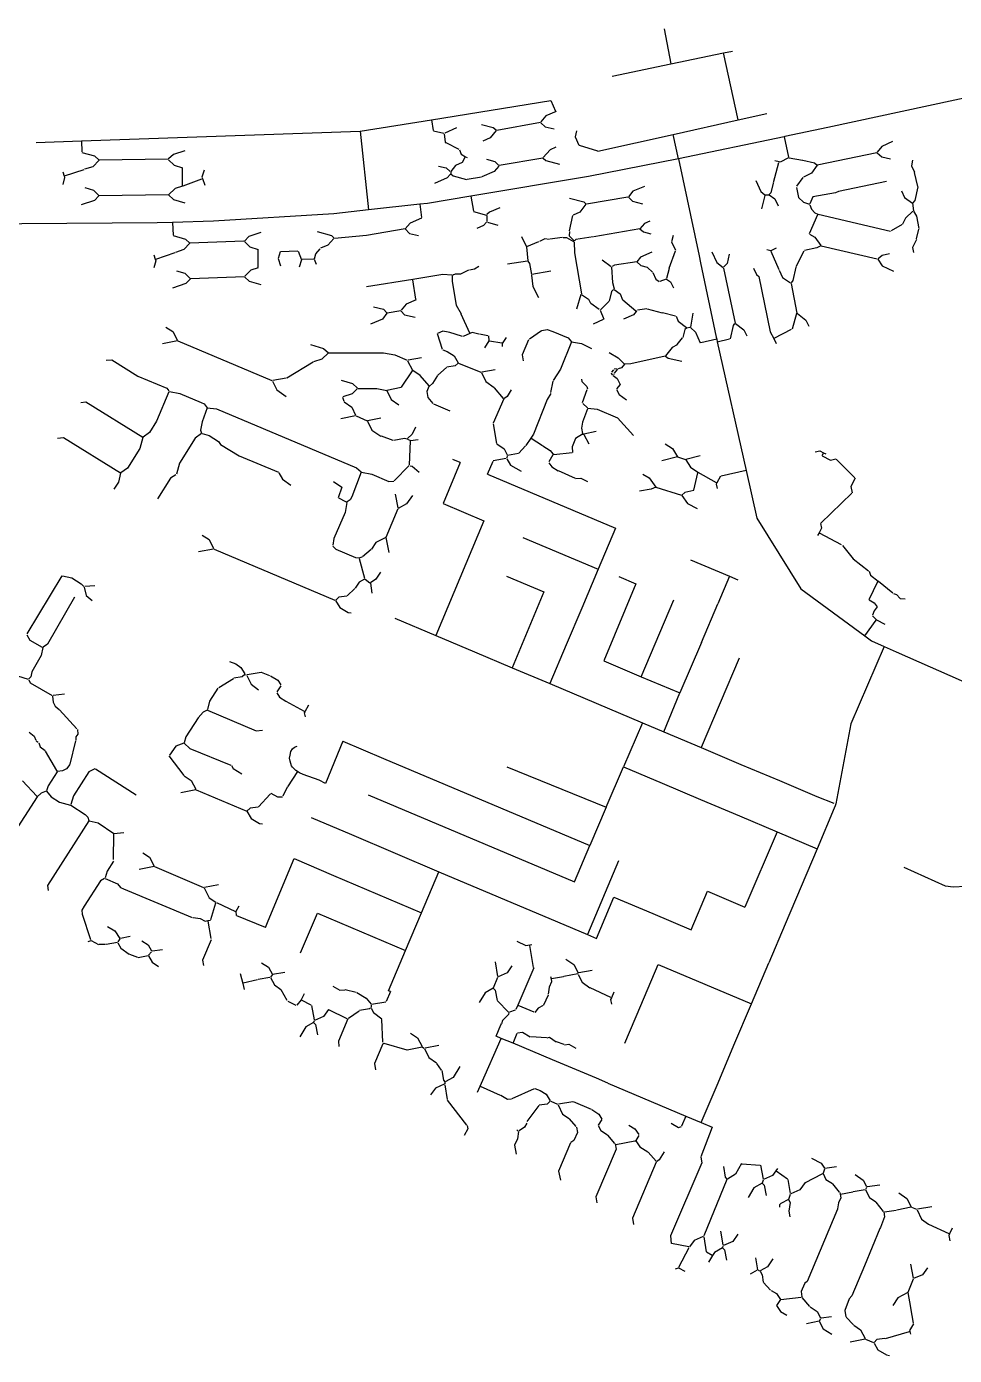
# Model space of a CAD drawing. Header units: metres. Extents: x 432891 to 477890, y 2556094 to 2581523.
# Drawn here: x 445808 to 447681, y 2570676 to 2573358 of the extents above; entities that cross this region are included whole.
import ezdxf

# ---------------------------------------------------------------- set-up
doc = ezdxf.new("R2010")
doc.units = ezdxf.units.M
for name, color, linetype in [('W10_PIPE_DN200', 8, 'Continuous'), ('W10_PIPE_DN250_400', 3, 'Continuous'), ('W10_PIPE_DN500_800', 30, 'Continuous')]:
    doc.layers.add(name, color=color, linetype=linetype)

msp = doc.modelspace()

# ---------------------------------------------------------------- linework, layer by layer
at = {"layer": 'W10_PIPE_DN200'}
for points in [[(447095.1, 2573353.9), (447108.9, 2573283.3)], [(447108.9, 2573283.3), (447215.1, 2573305.4)], [(447215.1, 2573305.4), (447233.1, 2573309.1)], [(447244.5, 2573169.9), (447215.1, 2573305.4)], [(446990.4, 2573258.6), (447108.9, 2573283.3)], [(446625.6, 2573170.4), (446866.3, 2573209.2)], [(446866.3, 2573209.2), (446875.6, 2573187.4)], [(446877.2, 2573187), (446856.2, 2573178), (446846.2, 2573166)], [(447244.5, 2573169.9), (447302.4, 2573182.8)], [(446481.4, 2573147.2), (446625.6, 2573170.4)], [(446625.6, 2573170.4), (446629, 2573149)], [(446676.2, 2573154), (446652.2, 2573143)], [(446726.2, 2573161), (446750.2, 2573155), (446756.2, 2573150)], [(446845.2, 2573165), (446757.2, 2573149)], [(446846.2, 2573164), (446855.2, 2573156), (446873.2, 2573152)], [(447113.7, 2573140.8), (447244.5, 2573169.9)], [(445827, 2573124.3), (445918.9, 2573127.5)], [(445918.9, 2573127.5), (446481.4, 2573147.2)], [(445918.9, 2573127.5), (445919.6, 2573105.5)], [(446481.4, 2573147.2), (446498.5, 2572988.5)], [(446629.2, 2573148), (446650.2, 2573143)], [(446651.2, 2573142), (446653.2, 2573125)], [(446653.2, 2573125), (446655.1, 2573123.5)], [(446681.3, 2573110.5), (446655.1, 2573123.5)], [(446756.2, 2573149), (446744.2, 2573134), (446729.2, 2573127)], [(446918.2, 2573148), (446915.2, 2573136), (446923.2, 2573119)], [(446961, 2573106.8), (447113.7, 2573140.8)], [(447124.5, 2573091.3), (447113.7, 2573140.8)], [(447337.6, 2573136.1), (447346.4, 2573094.7)], [(447556.5, 2573126.7), (447534.5, 2573116.7), (447525.5, 2573104.7)], [(445919.6, 2573104.5), (445944.6, 2573097.5), (445954.6, 2573088.5)], [(446127.6, 2573107.5), (446104.6, 2573100.5), (446094.6, 2573091.5)], [(446682.2, 2573110), (446685.2, 2573101), (446694.1, 2573095.8)], [(446876.2, 2573115), (446865.2, 2573110), (446851.2, 2573094)], [(446961, 2573106.8), (446924.1, 2573118.7)], [(447524.5, 2573103.7), (447404.5, 2573078.7)], [(447525.5, 2573103.7), (447534.5, 2573095.7), (447552.5, 2573091.7)], [(445884.5, 2573057.1), (445923.7, 2573070.2)], [(445954.6, 2573088.5), (445941.6, 2573075.5), (445924.6, 2573070.5)], [(446093.6, 2573090.5), (445954.6, 2573088.5)], [(446094.6, 2573089.5), (446105.6, 2573078.5), (446122.6, 2573073.5)], [(446122.6, 2573037.5), (446122.7, 2573072.5)], [(446639.2, 2573077), (446655.2, 2573073), (446663.2, 2573066)], [(446687.2, 2573084), (446674.2, 2573078), (446664.2, 2573066)], [(446687.7, 2573084.9), (446693.6, 2573095)], [(446694.1, 2573095.8), (446697.2, 2573094)], [(447124.5, 2573091.3), (446942.2, 2573055.6), (446705, 2573016.2)], [(446761.2, 2573077), (446752.2, 2573066), (446727.2, 2573055)], [(446736.2, 2573091), (446753.2, 2573086), (446761.2, 2573078)], [(446850.2, 2573093), (446762.2, 2573078)], [(446851.2, 2573093), (446856.2, 2573088), (446884.2, 2573081)], [(447315.8, 2573043.7), (447326.9, 2573084.4)], [(447327.2, 2573085.4), (447318.5, 2573087.7)], [(447346.5, 2573093.7), (447329.5, 2573084.7), (447327.2, 2573085.4)], [(447347.5, 2573093.5), (447374.6, 2573088.9)], [(447375.5, 2573088.7), (447398.5, 2573083.7), (447404.5, 2573078.7)], [(447404.5, 2573078.7), (447392.5, 2573062.7), (447376.5, 2573054.7)], [(447596.5, 2573088.7), (447594.5, 2573077.7), (447600.5, 2573064.7)], [(445880.6, 2573065.5), (445883.5, 2573056.8)], [(445883.5, 2573056.8), (445884.6, 2573053.5), (445880.6, 2573039.5)], [(446123.6, 2573036.8), (446161.8, 2573051.1)], [(446166.6, 2573068.5), (446161.6, 2573054.5), (446162.8, 2573051.5)], [(446162.8, 2573051.5), (446167.6, 2573038.5)], [(446663.2, 2573060), (446657.2, 2573053), (446631.2, 2573042)], [(446664.2, 2573061), (446663.2, 2573060)], [(446664.2, 2573065), (446664.2, 2573062)], [(446664.2, 2573061), (446669.2, 2573057), (446696.2, 2573050)], [(446697.2, 2573050.2), (446726.2, 2573054.9)], [(447280.5, 2573047.7), (447290.5, 2573025.7), (447298.5, 2573018.7)], [(447315.5, 2573042.7), (447310.5, 2573022.7), (447307.5, 2573019.7)], [(447363.1, 2573036.5), (447376, 2573053.9)], [(447544.5, 2573045.7), (447447.5, 2573025.7), (447441.5, 2573022.7)], [(447607.3, 2573035.7), (447600.8, 2573063.7)], [(445953.6, 2573016.5), (445944.6, 2573007.5), (445917.6, 2572998.5)], [(445925.6, 2573033.5), (445942.6, 2573028.5), (445953.6, 2573017.5)], [(446094.6, 2573018.5), (445954.6, 2573016.5)], [(446122.6, 2573036.5), (446107.6, 2573031.5), (446094.6, 2573018.5)], [(446094.6, 2573018.5), (446104.6, 2573009.5), (446127.6, 2573002.5)], [(446705, 2573016.2), (446617.2, 2573001.6), (446602.1, 2572999.9)], [(446705, 2573016.2), (446710, 2572985.9)], [(447055.2, 2573035.9), (447032.2, 2573025.9), (447023.2, 2573014.9)], [(447298.5, 2573017.7), (447291.5, 2572990.7)], [(447299.5, 2573018.7), (447306.5, 2573018.7)], [(447307.5, 2573018.7), (447318.5, 2573010.7), (447325.5, 2572996.7)], [(447362.5, 2573033.7), (447366.5, 2573013.7), (447376.5, 2573003.7), (447388.5, 2572999.7)], [(447441.5, 2573022.7), (447395.5, 2573014.7), (447389.5, 2573000.7)], [(447574.5, 2573026.7), (447580.5, 2573013.7), (447596.5, 2573001.7)], [(447607.5, 2573034.7), (447601.5, 2573007.7), (447596.5, 2573001.7)], [(446602.1, 2572999.9), (446498.5, 2572988.5)], [(446602.1, 2572999.9), (446605.1, 2572972.9)], [(446763.2, 2572992.9), (446742.2, 2572983.9), (446737.2, 2572978.9)], [(446904.2, 2573011.9), (446933.2, 2573004.9), (446937.2, 2573000.9)], [(446937.2, 2572999.9), (446925.2, 2572983.9), (446911.2, 2572977.9)], [(447022.2, 2573013.9), (446938.2, 2572999.9)], [(447023.2, 2573013.9), (447031.2, 2573005.9), (447051.2, 2573000.9)], [(447389.5, 2572998.7), (447392.5, 2572989.7), (447399.5, 2572982.7), (447405.8, 2572980)], [(447596.5, 2573001.7), (447598.5, 2572986.7)], [(446102.7, 2572963.3), (446071.7, 2572962.3), (445614.9, 2572958.7), (445473, 2572957.9)], [(446498.5, 2572988.5), (446428.5, 2572980.8), (446184.9, 2572965.7), (446102.7, 2572963.3)], [(446102.7, 2572963.3), (446103.5, 2572937.6)], [(446605.2, 2572971.9), (446582.2, 2572961.9), (446572.2, 2572949.9)], [(446710.2, 2572984.9), (446736.2, 2572977.9)], [(446736.2, 2572963.9), (446730.2, 2572956.9), (446717.2, 2572950.9)], [(446737.2, 2572976.9), (446737.2, 2572964.9)], [(446738.2, 2572963.9), (446759.2, 2572957.9)], [(446904.4, 2572945.9), (446911, 2572976.9)], [(447066.2, 2572965.9), (447055.2, 2572960.9), (447046.2, 2572949.9)], [(447388.9, 2572940.6), (447405.4, 2572979.1)], [(447405.8, 2572980), (447406.5, 2572979.7), (447552.5, 2572945.7)], [(447597.5, 2572985.7), (447582.5, 2572971.7), (447576.5, 2572959.7)], [(447598.5, 2572985.7), (447604.5, 2572975.7), (447609.5, 2572950.7)], [(446103.5, 2572936.6), (446128.5, 2572929.6), (446137.5, 2572921.6)], [(446280.5, 2572942.6), (446256.5, 2572934.6), (446247.5, 2572925.6)], [(446394.2, 2572944.9), (446423.2, 2572936.9), (446428.2, 2572931.9)], [(446572.2, 2572949.9), (446494.2, 2572936.9), (446429.2, 2572930.9)], [(446572.2, 2572949.9), (446581.2, 2572940.9), (446599.2, 2572936.9)], [(446904.2, 2572944.9), (446903.2, 2572935.9), (446913.2, 2572925.9)], [(447046.2, 2572949.9), (446953.2, 2572933.9)], [(447046.2, 2572949.9), (447053.2, 2572943.9), (447068.2, 2572939.9)], [(447113.2, 2572936.9), (447110.2, 2572923.9), (447118.2, 2572906.9)], [(447388.5, 2572939.7), (447399.5, 2572933.7), (447411.5, 2572916.7)], [(447575.7, 2572959.2), (447553.4, 2572946.2)], [(447604.8, 2572929.7), (447609.4, 2572949.7)], [(446137.5, 2572921.6), (446125.5, 2572908.6), (446108.5, 2572902.6)], [(446246.5, 2572925.6), (446137.5, 2572921.6)], [(446247.5, 2572924.6), (446258.5, 2572913.6), (446275.5, 2572908.6)], [(446391.8, 2572899.7), (446400.5, 2572910.1)], [(446428.2, 2572930.9), (446416.2, 2572916.9), (446401.2, 2572910.9)], [(446807.2, 2572934.9), (446817.2, 2572913.9)], [(446817.2, 2572913.9), (446820.2, 2572885.9)], [(446818.1, 2572914.3), (446842.3, 2572924.5)], [(446863.2, 2572928.9), (446854.2, 2572929.9), (446843.2, 2572924.9)], [(446890.2, 2572932.8), (446864.2, 2572929.1)], [(446891.2, 2572932.9), (446898.2, 2572932.9), (446912.2, 2572924.9)], [(446913.2, 2572923.9), (446914.2, 2572901.9), (446928.2, 2572818.9)], [(446952.2, 2572933.9), (446917.2, 2572928.9), (446914.2, 2572925.9)], [(447321.4, 2572911), (447310.4, 2572906)], [(447411.5, 2572915.7), (447403.5, 2572911.7), (447378.5, 2572906.7)], [(447412.5, 2572915.7), (447525.5, 2572889.7)], [(447604.5, 2572928.7), (447596.5, 2572912.7), (447598.5, 2572902.7)], [(446064.5, 2572897.6), (446067.4, 2572888.9)], [(446067.4, 2572888.9), (446068.5, 2572885.6), (446064.5, 2572871.6)], [(446068.4, 2572889.2), (446107.6, 2572902.3)], [(446275.5, 2572872.6), (446275.5, 2572907.6)], [(446319.5, 2572903.6), (446315.5, 2572890.6), (446320.5, 2572875.6)], [(446355.2, 2572904.9), (446320.5, 2572903.6)], [(446356.2, 2572904.9), (446363.2, 2572887.9)], [(446363.2, 2572887.9), (446358.2, 2572872.9)], [(446387.2, 2572888.9), (446364.2, 2572888)], [(446391.2, 2572898.9), (446388.2, 2572888.9)], [(446388.2, 2572888.9), (446392.2, 2572878.9)], [(446819.2, 2572884.9), (446779.2, 2572878.9)], [(446820.2, 2572884.9), (446823.2, 2572879.9), (446827.2, 2572857.9)], [(446970.2, 2572887.9), (446988.2, 2572873.9)], [(447040.2, 2572883.9), (446995.2, 2572876.9), (446990.2, 2572873.9)], [(447070.2, 2572902.9), (447047.2, 2572892.9), (447040.2, 2572883.9)], [(447040.2, 2572883.9), (447048.2, 2572875.9), (447061.2, 2572872.9)], [(447105.5, 2572870.8), (447117.8, 2572906)], [(447191.4, 2572904), (447201.4, 2572882), (447214.4, 2572872)], [(447226.4, 2572899), (447222.4, 2572880), (447215.4, 2572873)], [(447310.4, 2572906), (447302.4, 2572908)], [(447310.8, 2572905.1), (447327, 2572868)], [(447361.9, 2572873.9), (447378.1, 2572905.8)], [(447526.5, 2572888.7), (447535.5, 2572875.7), (447558.5, 2572864.7)], [(447550.5, 2572899.7), (447535.5, 2572896.7), (447527.5, 2572889.7)], [(446110.5, 2572865.6), (446127.5, 2572860.6), (446138.5, 2572849.6)], [(446275.5, 2572871.6), (446260.5, 2572866.6), (446248.5, 2572854.6)], [(446666.2, 2572856.9), (446648.2, 2572857.9), (446587.5, 2572848.1)], [(446667.2, 2572855.9), (446667.2, 2572843.9), (446675.2, 2572795.9), (446685.2, 2572778.9)], [(446667.9, 2572856.6), (446669.5, 2572858.2)], [(446669.5, 2572858.2), (446672.2, 2572858.9)], [(446700.2, 2572866.9), (446684.2, 2572858.9), (446672.2, 2572858.9)], [(446721.2, 2572873.9), (446712.2, 2572868.9), (446702.2, 2572866.9)], [(446827.2, 2572856.9), (446830.2, 2572833.9), (446841.2, 2572811.9)], [(446866.2, 2572864.9), (446828.2, 2572857.9)], [(446989.2, 2572872.9), (446991.2, 2572841.9), (446994.2, 2572828.9)], [(447061.9, 2572872.2), (447071.4, 2572862.6)], [(447072.2, 2572861.9), (447078.2, 2572848.9), (447085.2, 2572843.9)], [(447105.2, 2572869.9), (447100.2, 2572849.9)], [(447215.4, 2572871), (447238.4, 2572760)], [(447275.4, 2572871), (447281.4, 2572858), (447286.4, 2572854), (447309.4, 2572742), (447316.4, 2572728.7)], [(447327.4, 2572867), (447334.4, 2572852), (447350.4, 2572841)], [(447361.4, 2572873), (447355.4, 2572846), (447351.4, 2572841)], [(446138.5, 2572849.6), (446129.5, 2572839.6), (446102.5, 2572830.6)], [(446247.5, 2572853.6), (446138.5, 2572849.6)], [(446248.5, 2572852.6), (446257.5, 2572844.6), (446280.5, 2572837.6)], [(446587.5, 2572848.1), (446494.2, 2572832.9)], [(446594, 2572807.9), (446587.7, 2572847.1)], [(447099.2, 2572848.9), (447086.2, 2572843.9)], [(447100.2, 2572848.9), (447108.2, 2572842.9), (447114.2, 2572830.9)], [(447351.4, 2572840), (447363.4, 2572780)], [(446594.2, 2572806.9), (446574.2, 2572797.9), (446564.2, 2572785.9)], [(446927.2, 2572817.9), (446918.2, 2572787.9)], [(446928.2, 2572817.9), (446942.2, 2572807.9), (446946.2, 2572799.9)], [(446966.8, 2572786.6), (446983.4, 2572803.2)], [(446993.2, 2572827.9), (446989.2, 2572823.9), (446984.2, 2572803.9)], [(446994.2, 2572827.9), (447006.2, 2572818.9), (447011.2, 2572806.9)], [(447037.8, 2572783.7), (447011.9, 2572806.3)], [(446535.2, 2572779.9), (446526.2, 2572767.9), (446502.2, 2572757.9)], [(446508.2, 2572792.9), (446528.2, 2572787.9), (446535.2, 2572780.9)], [(446563.2, 2572784.9), (446536.2, 2572779.9)], [(446564.2, 2572783.9), (446571.2, 2572776.9), (446592.2, 2572771.9)], [(446702.5, 2572739.9), (446685.6, 2572778)], [(446964.3, 2572787.5), (446947, 2572799.3)], [(446966.2, 2572785.9), (446973.2, 2572767.9)], [(447038.5, 2572783), (447033.2, 2572776.9), (447013.2, 2572767.9)], [(447040.2, 2572784.9), (447038.5, 2572783)], [(447060.2, 2572788.9), (447041.2, 2572785.9)], [(447061.2, 2572788.9), (447091.2, 2572780.9)], [(447118.2, 2572774.1), (447092.1, 2572780.6)], [(447153.2, 2572779.9), (447148.2, 2572751.9)], [(447362.4, 2572779), (447353.4, 2572748)], [(447364.4, 2572779), (447381.4, 2572766), (447387.4, 2572754)], [(446089.2, 2572751.9), (446103.2, 2572742.9), (446112.2, 2572724.9)], [(446972.2, 2572766.9), (446952.2, 2572757.9)], [(447119.2, 2572773.9), (447123.2, 2572763.9), (447140.2, 2572750.9)], [(447140.2, 2572749.9), (447137.2, 2572746.9), (447133.2, 2572730.9)], [(447147.2, 2572750.9), (447141.2, 2572749.9)], [(447148.2, 2572750.9), (447158.2, 2572741.9), (447168.2, 2572719.9)], [(447237.4, 2572759), (447234.4, 2572755), (447228.4, 2572728)], [(447239.4, 2572759), (447256.4, 2572746), (447262.4, 2572734)], [(446112.2, 2572723.9), (446082.2, 2572717.9)], [(446113.2, 2572723.9), (446303.2, 2572643.9)], [(446659.2, 2572741.9), (446648.2, 2572743.9), (446637.2, 2572738.9)], [(446647.8, 2572706.8), (446637.5, 2572738)], [(446688.2, 2572733.2), (446660.1, 2572741.6)], [(446702.9, 2572739), (446689.2, 2572732.9)], [(446721.2, 2572737.9), (446707.2, 2572740.9), (446702.9, 2572739)], [(446739.2, 2572734.1), (446722.2, 2572737.7)], [(446741.2, 2572723.9), (446732.2, 2572709.9)], [(446740.2, 2572733.9), (446741.2, 2572723.9)], [(446767.2, 2572719.1), (446742.2, 2572723.7)], [(446776.2, 2572730.9), (446768.2, 2572718.9)], [(446821.2, 2572725.9), (446808.2, 2572695.9), (446810.2, 2572683.9)], [(446847.3, 2572744.4), (446823, 2572727.5)], [(446848.2, 2572744.9), (446859.2, 2572746.9), (446870.2, 2572742.9), (446901.2, 2572729.9), (446908.2, 2572721.9)], [(446908.2, 2572721.9), (446886.2, 2572666.9), (446871.2, 2572643.9)], [(446908.2, 2572721.9), (446928.2, 2572718.9), (446948.2, 2572708.9)], [(447121.8, 2572716.7), (447132.6, 2572730.1)], [(447201.3, 2572727.4), (447169.1, 2572720.1)], [(447202.4, 2572722.2), (447227.4, 2572727.9)], [(447316.4, 2572728.7), (447321.4, 2572719)], [(447317.2, 2572729.2), (447352.5, 2572747.6)], [(446381.2, 2572716.9), (446407.2, 2572708.9), (446417.2, 2572699.9)], [(446417.2, 2572699.9), (446404.2, 2572686.9), (446387.2, 2572681.9)], [(446417.2, 2572699.9), (446528.2, 2572699.9), (446551.2, 2572695.9), (446576.2, 2572684.9)], [(446648.2, 2572705.9), (446657.2, 2572702.9), (446671.2, 2572693.9), (446679.2, 2572679.9)], [(446768.2, 2572718.9), (446768.2, 2572712.9)], [(446984.2, 2572700.9), (447002.2, 2572689.9), (447015.2, 2572676.9)], [(447121.2, 2572715.9), (447111.2, 2572710.9), (447098.2, 2572693.9)], [(445968.2, 2572684.9), (445980.2, 2572685.9), (446032.2, 2572652.9), (446091.2, 2572628.9), (446095.2, 2572622.9)], [(446333, 2572649.4), (446386.3, 2572681.4)], [(446577.2, 2572683.9), (446587.2, 2572664.9), (446587.4, 2572664.8)], [(446605.2, 2572689.9), (446578.2, 2572684.9)], [(446637.9, 2572654.6), (446655.5, 2572670.2)], [(446679.2, 2572678.9), (446673.2, 2572673.9), (446656.2, 2572670.9)], [(446680.2, 2572678.9), (446725.2, 2572660.9)], [(447000.2, 2572667.9), (446994.2, 2572666.9)], [(447015.2, 2572676.9), (447009.2, 2572669.9), (447002.2, 2572667.9)], [(447097.2, 2572692.9), (447028.2, 2572677.9), (447015.2, 2572676.9)], [(447098.2, 2572692.9), (447103.2, 2572688.9), (447131.2, 2572682.9)], [(446304.2, 2572642.9), (446313.2, 2572624.9), (446332.2, 2572611.9)], [(446332.2, 2572648.9), (446305.2, 2572643.9)], [(446443.2, 2572644.9), (446466.2, 2572637.9), (446476.2, 2572628.9)], [(446564.7, 2572630.7), (446586.8, 2572663.9)], [(446587.4, 2572664.8), (446602.2, 2572654.9)], [(446620.5, 2572633.5), (446602.8, 2572654.1)], [(446637.2, 2572653.9), (446627.2, 2572637.9), (446621.1, 2572632.7)], [(446726.2, 2572659.9), (446735.2, 2572641.9), (446752.2, 2572629.9)], [(446754.2, 2572665.9), (446727.2, 2572660.9)], [(446866.4, 2572619.9), (446871, 2572642.9)], [(446928.2, 2572646.9), (446929.2, 2572641.9), (446939.2, 2572631.9), (446940.2, 2572626.9)], [(446989.2, 2572658.9), (446988.2, 2572657.9)], [(446988.2, 2572657.9), (446991.2, 2572654.9)], [(446993.2, 2572665.9), (446989.2, 2572660.9)], [(446992.2, 2572653.9), (447000.2, 2572647.9), (447006.2, 2572635.9)], [(446994.2, 2572656.9), (446993.2, 2572655.9)], [(447001.2, 2572666.9), (446994.2, 2572658.9)], [(446095.2, 2572620.9), (446070.2, 2572561.9), (446056.2, 2572538.9), (446043.2, 2572529.9)], [(446096.2, 2572621.9), (446117.2, 2572617.9), (446160.2, 2572599.9), (446166.2, 2572596.9), (446172.2, 2572588.9)], [(446476.2, 2572627.9), (446465.2, 2572616.9), (446446.2, 2572610.9)], [(446477.2, 2572627.9), (446515.2, 2572627.9), (446535.2, 2572623.9)], [(446564.2, 2572629.9), (446535.2, 2572623.9)], [(446535.2, 2572623.9), (446544.2, 2572605.9), (446559.2, 2572594.9)], [(446621.1, 2572632.7), (446620.2, 2572631.9), (446616.2, 2572621.9), (446618.2, 2572609.9), (446628.2, 2572597.9)], [(446770.5, 2572607.7), (446752.8, 2572629.1)], [(446786.2, 2572624.9), (446778.2, 2572611.9), (446771.2, 2572606.9)], [(446866.2, 2572617.9), (446859.2, 2572605.9), (446831.2, 2572535.9), (446825.8, 2572527.7)], [(446930.5, 2572599.9), (446939.8, 2572626)], [(447006.2, 2572635.9), (446999.2, 2572626.9)], [(446999.2, 2572625.9), (447004.2, 2572615.9), (447019.2, 2572604.9)], [(445917.2, 2572599.9), (445927.2, 2572600.9), (446042.2, 2572529.9)], [(446172.2, 2572588.9), (446162.2, 2572560.9), (446159.2, 2572543.9), (446161.2, 2572537.9)], [(446172.2, 2572588.9), (446191.2, 2572586.9), (446474.2, 2572467.9), (446483.2, 2572459.9)], [(446448.9, 2572601.9), (446446.5, 2572609.9)], [(446449.2, 2572600.9), (446464.2, 2572589.9), (446472.2, 2572573.9)], [(446629.2, 2572596.9), (446662.2, 2572582.9)], [(446771.2, 2572606.9), (446750.2, 2572557.9)], [(446940.2, 2572586.9), (446930.2, 2572559.9), (446928.2, 2572547.9), (446930.2, 2572536.9)], [(446931.2, 2572597.9), (446940.2, 2572588.9)], [(446941.2, 2572587.9), (446960.2, 2572585.9), (447001.2, 2572568.9), (447033.2, 2572532.9)], [(446472.2, 2572572.9), (446442.2, 2572566.9)], [(446473.2, 2572572.9), (446495.2, 2572562.9)], [(446523.2, 2572567.9), (446496.2, 2572562.9)], [(446496.2, 2572561.9), (446505.2, 2572543.9), (446523.2, 2572531.9)], [(446161.2, 2572536.9), (446148.2, 2572527.9), (446116.2, 2572476.9), (446110.2, 2572454.9)], [(446162.2, 2572536.9), (446176.2, 2572532.9), (446195.2, 2572520.9), (446199.2, 2572514.9), (446237.2, 2572491.9), (446316.2, 2572458.9)], [(446593.2, 2572549.9), (446586.2, 2572535.9), (446577.2, 2572526.9)], [(446757, 2572516.9), (446750.4, 2572556.9)], [(446930.2, 2572535.9), (446916.2, 2572526.9), (446909.2, 2572509.9), (446910.2, 2572498.9)], [(446930.2, 2572535.9), (446933.2, 2572535.9)], [(446958.2, 2572540.9), (446933.2, 2572535.9)], [(446933.2, 2572534.9), (446943.2, 2572515.9)], [(445870.2, 2572527.9), (445882.2, 2572528.9), (445997.2, 2572457.9)], [(446042.2, 2572528.9), (446036.2, 2572506.9), (446011.2, 2572466.9), (445998.2, 2572457.9)], [(446548.2, 2572523.2), (446524.1, 2572531.6)], [(446576.2, 2572525.9), (446571.2, 2572526.9), (446549.2, 2572522.9)], [(446577.2, 2572525.9), (446583.2, 2572522.9)], [(446581.2, 2572473.9), (446583.1, 2572521.9)], [(446583.2, 2572522.9), (446598.2, 2572524.9)], [(446757.2, 2572515.9), (446772.2, 2572505.9), (446778.2, 2572493.9)], [(446801.8, 2572497.6), (446815.5, 2572512.2)], [(446825.8, 2572527.7), (446816.2, 2572512.9)], [(446849.3, 2572512.4), (446826.7, 2572527.2)], [(446850.2, 2572511.9), (446865.2, 2572502.9), (446870.2, 2572495.9)], [(447097.2, 2572515.9), (447112.2, 2572506.9), (447122.2, 2572489.9)], [(446683.5, 2572478.2), (446668.6, 2572484.4)], [(446738.8, 2572454.9), (446749.8, 2572481)], [(446776.2, 2572486.9), (446750.2, 2572481.9)], [(446778.2, 2572491.9), (446777.2, 2572487.9)], [(446777.2, 2572485.9), (446785.2, 2572472.9), (446806.2, 2572460.9)], [(446801.2, 2572496.9), (446779.2, 2572492.9)], [(446870.2, 2572493.9), (446862.2, 2572479.9)], [(446872.2, 2572495), (446870.2, 2572495.9)], [(446872.2, 2572495), (446909.2, 2572498.8)], [(447122.2, 2572489.9), (447090.2, 2572481.9)], [(447122.2, 2572489.9), (447138.2, 2572484.9)], [(447168.2, 2572491.9), (447139.2, 2572484.9)], [(447139.2, 2572483.9), (447148.2, 2572468.9), (447163.2, 2572458.9)], [(447400.4, 2572500), (447409.4, 2572502), (447417.2, 2572498.2)], [(447414.1, 2572492.1), (447431.1, 2572483.1), (447442.1, 2572486.1)], [(447414.5, 2572492.9), (447416.7, 2572497.3)], [(447417.2, 2572498.2), (447421.4, 2572496)], [(447480.4, 2572447.8), (447442.8, 2572485.3)], [(445997.2, 2572456.9), (445993.2, 2572438.9), (445984.2, 2572424.9)], [(446109.2, 2572453.9), (446098.2, 2572446.9), (446072.2, 2572404.9)], [(446317.2, 2572457.9), (446324.2, 2572444.9), (446341.2, 2572432.9)], [(446483.2, 2572458.9), (446464.2, 2572408.9), (446461.2, 2572402.9), (446455.2, 2572398.9)], [(446484.2, 2572458.9), (446505.2, 2572454.9), (446539.2, 2572439.9), (446549.2, 2572440.9)], [(446549.9, 2572441.6), (446580.5, 2572472.2)], [(446582.2, 2572471.9), (446586.2, 2572470.9), (446600.2, 2572458.9)], [(446683.5, 2572478.2), (446648.7, 2572395.7)], [(446738.8, 2572454.9), (446996.7, 2572346)], [(446862.2, 2572477.9), (446868.2, 2572469.9), (446881.2, 2572461.9)], [(446916.2, 2572446.3), (446882.1, 2572461.5)], [(447052.2, 2572454.9), (447065.2, 2572447.9), (447078.2, 2572428.9)], [(447155.3, 2572422.9), (447163, 2572457.9)], [(447200.7, 2572437.8), (447164.1, 2572458.4)], [(447261.1, 2572462.6), (447210.2, 2572451.1)], [(446427.2, 2572439.9), (446444.2, 2572428.9), (446437.2, 2572406.9)], [(446917.2, 2572445.9), (446927.2, 2572446.9), (446940.2, 2572439.9)], [(447078.2, 2572428.9), (447069.2, 2572424.9), (447045.2, 2572420.9)], [(447078.2, 2572428.9), (447130.2, 2572412.9)], [(447201.5, 2572437.3), (447200.2, 2572434.9), (447202.2, 2572425.9)], [(447209.2, 2572450.9), (447201.5, 2572437.3)], [(447481.1, 2572447.1), (447472.1, 2572430.1), (447475.1, 2572417.1)], [(446452.3, 2572399.4), (446438.1, 2572406.4)], [(446454.2, 2572397.9), (446452.3, 2572399.4)], [(446552.2, 2572414.9), (446557.2, 2572386.9)], [(446587.2, 2572411.9), (446575.2, 2572394.9), (446558.2, 2572385.9)], [(447155.2, 2572421.9), (447137.2, 2572417.9), (447131.2, 2572412.9)], [(447131.2, 2572411.9), (447142.2, 2572395.9), (447162.2, 2572385.9)], [(447411.8, 2572355.8), (447474.4, 2572416.3)], [(446454.2, 2572397.9), (446451.2, 2572377.9), (446428.2, 2572324.9), (446426.2, 2572311.9)], [(446557.2, 2572384.9), (446533.2, 2572326.9)], [(446648.7, 2572395.7), (446731.1, 2572360.7)], [(446731.1, 2572360.7), (446633.9, 2572129.2)], [(446996.7, 2572346), (446961.9, 2572263.1)], [(447411.1, 2572355.1), (447413.1, 2572346.1), (447408, 2572336.6)], [(446162.2, 2572331.9), (446176.2, 2572322.9), (446185.2, 2572304.9)], [(446533.2, 2572326.9), (446513.2, 2572316.9), (446504.2, 2572303.9)], [(446533.2, 2572326.9), (446539.2, 2572296.9)], [(446809.9, 2572327.4), (446961.9, 2572263.1)], [(447408, 2572336.6), (447405.1, 2572331.1)], [(447453.2, 2572312.5), (447408.9, 2572336.1)], [(446185.2, 2572303.9), (446155.2, 2572297.9)], [(446186.2, 2572303.9), (446430.2, 2572200.9)], [(446426.2, 2572309.9), (446432.2, 2572303.9), (446472.2, 2572286.9), (446479.2, 2572285.9)], [(446485.9, 2572288.6), (446503.4, 2572303.3)], [(447455.1, 2572311.1), (447477.1, 2572284.1), (447508.1, 2572260.1)], [(446479.2, 2572285.9), (446485.2, 2572287.9)], [(446479.4, 2572284.9), (446489.9, 2572244.9)], [(447148.7, 2572281.8), (447227.3, 2572248.8)], [(445879.2, 2572249.9), (445808.2, 2572132.9)], [(445880.2, 2572249.9), (445899.2, 2572245.9), (445918.2, 2572233.9), (445923.2, 2572227.9)], [(446490.2, 2572242.9), (446479.2, 2572236.9), (446471.2, 2572224.9)], [(446491.2, 2572242.9), (446501.2, 2572235.9)], [(446522.2, 2572256.9), (446513.2, 2572242.9), (446502.2, 2572235.9)], [(446776.9, 2572249.4), (446852.4, 2572217.2)], [(446961.9, 2572263.1), (446928.9, 2572184.7)], [(447003.5, 2572248.2), (447038.2, 2572233.5)], [(447227.3, 2572248.8), (447203.5, 2572193.5)], [(447227.3, 2572248.8), (447243.9, 2572241.8)], [(447509.1, 2572259.1), (447512.1, 2572251.1), (447527.1, 2572239.1)], [(447509.5, 2572202), (447526.6, 2572238.2)], [(447557.3, 2572214.7), (447527.9, 2572238.4)], [(445924.2, 2572226.9), (445928.2, 2572209.9), (445940.2, 2572199.9)], [(445945.2, 2572229.9), (445925.2, 2572227.9)], [(446454.9, 2572209.6), (446470.5, 2572224.2)], [(446502.2, 2572234.9), (446505.2, 2572214.9)], [(446852.4, 2572217.2), (446788.3, 2572064)], [(447038.2, 2572233.5), (446973.1, 2572078.2)], [(447558.1, 2572214.1), (447564.1, 2572212.1), (447572.1, 2572204.1), (447582.1, 2572203.1)], [(445904.2, 2572206.9), (445850.2, 2572111.9), (445841.2, 2572105.9)], [(446431.2, 2572199.9), (446440.2, 2572185.9), (446457.2, 2572175.9), (446463.2, 2572174.9)], [(446454.2, 2572208.9), (446438.2, 2572206.9), (446432.2, 2572200.9)], [(446928.9, 2572184.7), (446897.3, 2572110.5)], [(447048.8, 2572046.1), (447114.9, 2572201)], [(447170.6, 2572115.5), (447203.5, 2572193.5)], [(447509.1, 2572201.1), (447519.1, 2572195.1), (447525.1, 2572187.1)], [(447525.1, 2572187.1), (447519.1, 2572179.1), (447516.1, 2572170.1)], [(446551.2, 2572164.4), (446633.9, 2572129.2)], [(447500.3, 2572128.6), (447523.5, 2572160.2)], [(447516.1, 2572169.1), (447524.1, 2572161.1)], [(447524.1, 2572161.1), (447541.1, 2572152.1)], [(445808.2, 2572130.9), (445814.2, 2572119.9), (445839.2, 2572105.9)], [(445696.2, 2572114.9), (445704.2, 2572102.9), (445789.2, 2572047.9), (445811.2, 2572040.9)], [(445840.2, 2572104.9), (445837.2, 2572088.9), (445818.2, 2572055.9), (445816.2, 2572045.9), (445812.2, 2572041.9)], [(446633.9, 2572129.2), (446712, 2572096.2)], [(446897.3, 2572110.5), (446864.1, 2572032.1)], [(447170.6, 2572115.5), (447127.2, 2572013.3)], [(446712, 2572096.2), (446788.3, 2572064)], [(446973.1, 2572078.2), (447048.8, 2572046.1)], [(447246.6, 2572083.4), (447170, 2571903.1)], [(446217.2, 2572076.9), (446230.2, 2572071.9), (446240.2, 2572064.9), (446248.2, 2572051.9)], [(446248.2, 2572050.9), (446243.2, 2572045.9), (446226.2, 2572042.9)], [(446249.2, 2572050.9), (446251.2, 2572049.9)], [(446281.2, 2572054.9), (446253.2, 2572049.9)], [(446299.2, 2572048.2), (446282.1, 2572054.6)], [(446788.3, 2572064), (446864.1, 2572032.1)], [(445812.2, 2572039.9), (445815.2, 2572033.9), (445859.2, 2572007.9)], [(446196, 2572024.5), (446225.3, 2572042.4)], [(446252.2, 2572048.9), (446261.2, 2572030.9), (446276.2, 2572019.9)], [(446300.2, 2572047.9), (446315.2, 2572038.9), (446321.2, 2572029.9)], [(446321.2, 2572027.9), (446313.2, 2572015.9)], [(447048.8, 2572046.1), (447127.2, 2572013.3)], [(445860.2, 2572006.9), (445861.2, 2571994.9), (445865.2, 2571986.9), (445873.2, 2571979.9)], [(445884.2, 2572010.9), (445861.2, 2572007.9)], [(446194.2, 2572022.9), (446177.2, 2571996.9), (446173.2, 2571979.9)], [(446313.2, 2572013.9), (446318.2, 2572004.9), (446331.2, 2571996.9)], [(447094.8, 2571934.9), (447127.2, 2572013.3)], [(445909.5, 2571940.6), (445873.9, 2571979.2)], [(446172.2, 2571978.9), (446164.2, 2571974.9), (446154.2, 2571962.9), (446129.2, 2571924.9), (446126.2, 2571912.9)], [(446173.2, 2571978.9), (446271.2, 2571936.9), (446284.2, 2571937.9)], [(446368.6, 2571975.8), (446332, 2571996.4)], [(446369.5, 2571975.3), (446368.2, 2571972.9), (446370.2, 2571964.9)], [(446377.2, 2571988.9), (446369.5, 2571975.3)], [(447051.3, 2571953.3), (447094.8, 2571934.9)], [(445813.2, 2571933.9), (445823.2, 2571925.9), (445826.2, 2571917.9)], [(445827.2, 2571916.9), (445831.2, 2571913.9)], [(445895.4, 2571869.9), (445907, 2571916.9)], [(445910.2, 2571939.9), (445911.2, 2571929.9), (445907.2, 2571924.9), (445907.2, 2571917.9)], [(447094.8, 2571934.9), (447170, 2571903.1)], [(445832.2, 2571912.9), (445835.2, 2571904.9), (445845.2, 2571896.9)], [(445868.7, 2571856.8), (445845.7, 2571896)], [(446125.2, 2571911.9), (446109.2, 2571905.9), (446096.2, 2571887.9)], [(446126.2, 2571911.9), (446137.2, 2571900.9), (446220.2, 2571867.9)], [(446354.6, 2571854.8), (446351.3, 2571856.9), (446344.7, 2571863.5), (446343, 2571866.1), (446339.8, 2571875.7), (446338.8, 2571881.7), (446339.9, 2571888), (446341.6, 2571895.5), (446344.8, 2571900.7), (446348.9, 2571903.7), (446354.4, 2571906.2)], [(446446.4, 2571915.9), (446411.1, 2571830.9)], [(446446.4, 2571915.9), (446528.7, 2571881.1)], [(447170, 2571903.1), (447250.3, 2571869.2)], [(445895.2, 2571868.9), (445888.2, 2571859.9), (445880.2, 2571855.9), (445870.2, 2571854.9)], [(446125.6, 2571846.7), (446095.8, 2571886.1)], [(446221.2, 2571866.9), (446225.2, 2571860.9), (446242.2, 2571849.9)], [(446528.7, 2571881.1), (446945.4, 2571705.3)], [(446777.2, 2571864), (446978.3, 2571782.8)], [(446978.3, 2571782.8), (447012.8, 2571864.3)], [(447250.3, 2571869.2), (447328, 2571836.4)], [(445828.5, 2571804.7), (445799.8, 2571836.2)], [(445869.2, 2571853.9), (445851.2, 2571825.9), (445848.2, 2571815.9)], [(445870.2, 2571854.9), (445868.7, 2571856.8)], [(445945.2, 2571859.9), (445933.2, 2571853.9), (445902.2, 2571805.9), (445897.2, 2571787.9)], [(445947.2, 2571859.9), (446029.2, 2571807.9)], [(446126.2, 2571845.9), (446140.2, 2571836.9), (446149.2, 2571818.9)], [(446354.6, 2571854.8), (446334.7, 2571823.7)], [(446411.1, 2571830.9), (446398.4, 2571837), (446366.3, 2571848.5), (446358.9, 2571852), (446354.6, 2571854.8)], [(447328, 2571836.4), (447403.7, 2571804.4), (447437.8, 2571790.9)], [(445847.2, 2571814.9), (445837.2, 2571810.9), (445829.2, 2571803.9)], [(445848.2, 2571814.9), (445857.2, 2571803.9), (445874.2, 2571792.9), (445896.2, 2571786.9)], [(446149.2, 2571817.9), (446119.2, 2571811.9)], [(446150.2, 2571817.9), (446252.2, 2571774.9)], [(446275.9, 2571783.6), (446299.5, 2571809.2)], [(446300.2, 2571809.9), (446299.5, 2571809.2)], [(446301.2, 2571810.9), (446314.2, 2571803.9), (446324.2, 2571803.9)], [(446334.2, 2571822.9), (446325.2, 2571804.9)], [(445829.2, 2571803.9), (445758.2, 2571693.9), (445758.2, 2571682.9)], [(445897.2, 2571786.9), (445926.2, 2571767.9), (445931.2, 2571762.9), (445933.2, 2571755.9)], [(446275.2, 2571782.9), (446259.2, 2571780.9), (446252.2, 2571774.9)], [(446497.6, 2571807.5), (446914, 2571631.8)], [(446978.3, 2571782.8), (446945.4, 2571705.3)], [(446252.2, 2571774.9), (446261.2, 2571759.9), (446278.2, 2571749.9), (446284.2, 2571748.9)], [(446382.4, 2571762.1), (446463.8, 2571727.4)], [(445933.2, 2571754.9), (445850.2, 2571624.9), (445851.2, 2571614.9)], [(445934.2, 2571754.9), (445952.2, 2571750.9), (445984.2, 2571729.9)], [(445983.2, 2571676.9), (445984.2, 2571728.9)], [(445984.2, 2571729.9), (446004.2, 2571731.9)], [(446463.8, 2571727.4), (446640.5, 2571652.2)], [(446914, 2571631.8), (446945.4, 2571705.3)], [(446042.2, 2571690.9), (446056.2, 2571681.9), (446065.2, 2571663.9)], [(446290.1, 2571539.9), (446295.5, 2571553.2), (446347.8, 2571678.9)], [(446347.8, 2571678.9), (446427.6, 2571644.9)], [(447404.1, 2571698.9), (447339.5, 2571546.4)], [(445983.2, 2571673.9), (445970.2, 2571653.9), (445966.2, 2571639.9)], [(446065.2, 2571662.9), (446035.2, 2571656.9)], [(446066.2, 2571662.9), (446165.2, 2571620.9)], [(447003, 2571674.6), (446940.3, 2571525.5)], [(447803.9, 2571461.9), (447840.5, 2571540.9), (447840.6, 2571550), (447838.6, 2571555.2), (447835.1, 2571559.6), (447831.8, 2571562.1), (447714.7, 2571618.5), (447703.7, 2571622.8), (447678.9, 2571621.5), (447663.7, 2571623.2), (447580.1, 2571660.7)], [(445965.2, 2571638.9), (445957.2, 2571633.9), (445924.2, 2571582.9), (445919.2, 2571574.9), (445920.2, 2571566.9)], [(445966.2, 2571638.9), (445991.2, 2571627.9), (445997.2, 2571620.9), (446003.2, 2571617.9), (446142.2, 2571559.9)], [(446195.2, 2571625.9), (446167.2, 2571620.9)], [(446427.6, 2571644.9), (446605.3, 2571569.2)], [(446166.2, 2571619.9), (446176.2, 2571599.9), (446190.2, 2571590.9)], [(446179.5, 2571555.9), (446189.9, 2571589.9)], [(446191.1, 2571590.4), (446229.3, 2571572.3)], [(446236.2, 2571582.9), (446230.2, 2571571.9)], [(446230.2, 2571571.9), (446231.2, 2571563.9)], [(446361.1, 2571488.8), (446395.1, 2571568.7)], [(446395.1, 2571568.7), (446573.2, 2571493.4)], [(446573.2, 2571493.4), (446605.3, 2571569.2)], [(445937.6, 2571514.8), (445920.5, 2571566)], [(445971.2, 2571541.9), (445986.2, 2571532.9), (445996.2, 2571517.9)], [(446144.2, 2571559.9), (446158.2, 2571557.9), (446168.2, 2571552.9), (446173.4, 2571553.9)], [(446173.4, 2571553.9), (446179.2, 2571554.9)], [(446173.6, 2571552.9), (446180, 2571517.9)], [(446290.1, 2571539.9), (446232.1, 2571563.5)], [(447339.5, 2571546.4), (447306.5, 2571468.4)], [(445932.2, 2571511.9), (445937.9, 2571513.8)], [(445937.9, 2571513.8), (445938.2, 2571513.9), (445953.2, 2571505.9)], [(445996.2, 2571516.9), (445992.2, 2571510.9)], [(446017.2, 2571521.9), (445997.2, 2571517.9)], [(446180.2, 2571514.9), (446163.2, 2571473.9), (446165.2, 2571462.9)], [(445967.2, 2571505.9), (445954.2, 2571505.9)], [(445991.2, 2571509.9), (445968.2, 2571505.9)], [(445992.2, 2571508.9), (445998.2, 2571497.9), (446015.2, 2571485.9)], [(446040.2, 2571512.9), (446053.2, 2571504.9), (446060.2, 2571492.9)], [(446060.2, 2571490.9), (446054.2, 2571483.9)], [(446082.2, 2571494.9), (446061.2, 2571491.9)], [(446538.7, 2571412.2), (446573.2, 2571493.4)], [(446797.9, 2571512.3), (446815.9, 2571503.3), (446824.2, 2571504.7)], [(446824.2, 2571504.7), (446827.9, 2571505.3)], [(446831.7, 2571459.3), (446824.3, 2571503.7)], [(446032.2, 2571479.3), (446016.1, 2571485.5)], [(446053.2, 2571482.9), (446033.2, 2571478.9)], [(446054.2, 2571482.9), (446061.2, 2571469.9), (446074.2, 2571460.9)], [(446282.2, 2571468.9), (446296.2, 2571459.9), (446304.2, 2571444.9)], [(446753.9, 2571470.3), (446758.9, 2571441.3)], [(446787.9, 2571462.3), (446777.9, 2571448.3), (446759.9, 2571440.3)], [(446896.9, 2571476.3), (446912.9, 2571465.3), (446921.9, 2571448.3)], [(447047.8, 2571382.5), (447082.8, 2571465.4)], [(447082.8, 2571465.4), (447271.4, 2571385.6)], [(447271.4, 2571385.6), (447306.5, 2571468.4)], [(446239.2, 2571446.9), (446244.1, 2571427.1)], [(446274.2, 2571434.6), (446245.1, 2571427.4)], [(446299.2, 2571438.9), (446275.2, 2571434.9)], [(446304.2, 2571444.9), (446300.2, 2571439.9)], [(446300.2, 2571438.9), (446308.2, 2571423.9), (446321.2, 2571414.9)], [(446329.2, 2571448.9), (446304.2, 2571444.9)], [(446758.9, 2571439.3), (446749.9, 2571417.3)], [(446831.9, 2571458.3), (446799.6, 2571383)], [(446866.8, 2571436.6), (446867.9, 2571430.3), (446862.9, 2571419.3), (446860.9, 2571405.3)], [(446865.9, 2571441.3), (446866.8, 2571436.6)], [(446867.8, 2571436.8), (446891.9, 2571441.2)], [(446920.9, 2571446.3), (446892.9, 2571441.3)], [(446921.9, 2571447.3), (446920.9, 2571446.3)], [(446921.9, 2571445.3), (446929.9, 2571429.3), (446944.9, 2571418.3)], [(446949.9, 2571453.3), (446922.9, 2571448.3)], [(446244.1, 2571427.1), (446247.2, 2571414.9)], [(446333.7, 2571392.8), (446321.6, 2571414)], [(446426.3, 2571421.4), (446440.3, 2571413.4), (446450.3, 2571414.4)], [(446473.3, 2571408.6), (446451.3, 2571414.1)], [(446474.3, 2571408.4), (446493.3, 2571397.4), (446503.3, 2571385.4)], [(446542.4, 2571410.7), (446533.7, 2571390.3)], [(446542.4, 2571410.7), (446538.7, 2571412.2)], [(446749.9, 2571417.3), (446733.9, 2571408.3), (446721.9, 2571388.3)], [(446749.9, 2571417.3), (446753.9, 2571413.3), (446757.9, 2571392.3)], [(446987.7, 2571398.4), (446945.8, 2571417.9)], [(446993.9, 2571409.3), (446988.6, 2571398)], [(446335.2, 2571390.9), (446351.2, 2571382.9)], [(446362.2, 2571393.9), (446353.2, 2571382.9)], [(446368.2, 2571405.9), (446362.2, 2571393.9)], [(446382.4, 2571382.9), (446363.1, 2571393.5)], [(446383.3, 2571382.4), (446388.3, 2571353.4)], [(446503.3, 2571383.4), (446503.3, 2571378.4)], [(446533.3, 2571389.4), (446504.3, 2571384.4)], [(446781.2, 2571369), (446758.6, 2571391.6)], [(446799.6, 2571383), (446795.9, 2571374.3)], [(446833, 2571368.7), (446800.6, 2571382.6)], [(446850.9, 2571382.3), (446840.9, 2571377.3), (446833.9, 2571368.3)], [(446860.9, 2571403.3), (446851.9, 2571383.3)], [(446988.6, 2571398), (446986.9, 2571394.3), (446988.9, 2571385.3)], [(447015.7, 2571306.7), (447047.8, 2571382.5)], [(447236.1, 2571302.3), (447271.4, 2571385.6)], [(446417.3, 2571374.4), (446407.3, 2571360.4), (446389.3, 2571352.4)], [(446455.4, 2571355.8), (446418.2, 2571374)], [(446456.3, 2571355.4), (446437.3, 2571310.4), (446438.3, 2571299.4)], [(446458.1, 2571356.9), (446479.5, 2571371.8)], [(446502.3, 2571377.4), (446500.3, 2571375.4), (446480.3, 2571372.4)], [(446503.3, 2571377.4), (446508.3, 2571368.4), (446525.3, 2571355.4)], [(446527.3, 2571308.4), (446525.3, 2571354.4)], [(446781.9, 2571368.3), (446780.9, 2571364.3), (446768.9, 2571352.3), (446766.9, 2571345.3)], [(446783.9, 2571369.7), (446795, 2571374)], [(446387.3, 2571348.4), (446371.3, 2571339.4), (446359.3, 2571319.4)], [(446388.3, 2571351.4), (446387.3, 2571348.4)], [(446387.3, 2571348.4), (446391.3, 2571344.4), (446395.3, 2571323.4)], [(446583.3, 2571326.4), (446597.3, 2571317.4), (446606.3, 2571299.4)], [(446755.9, 2571320.5), (446765.5, 2571343.4)], [(446765.5, 2571343.4), (446766.9, 2571345.3)], [(446790.1, 2571306.2), (446798.5, 2571326.4)], [(446798.9, 2571327.3), (446808.9, 2571328.3), (446824.9, 2571319.3)], [(446527.3, 2571305.4), (446510.3, 2571265.4), (446512.3, 2571252.4)], [(446527.3, 2571305.4), (446529.3, 2571306.1)], [(446529.3, 2571306.1), (446575.4, 2571292.7)], [(446640.3, 2571301.4), (446612.3, 2571296.4)], [(446723.8, 2571219.4), (446726.6, 2571225.9), (446766.4, 2571316.1)], [(446766.4, 2571316.1), (446755.9, 2571320.5)], [(446790.1, 2571306.2), (446766.4, 2571316.1)], [(446981.6, 2571225.9), (446958.7, 2571235.5), (446869.9, 2571272.7), (446790.1, 2571306.2)], [(446857.9, 2571317.4), (446825.9, 2571319.3)], [(446858.9, 2571317.3), (446863.9, 2571318.3), (446876.9, 2571309.3)], [(446893, 2571303.7), (446877.9, 2571309)], [(446893.9, 2571303.3), (446902.9, 2571304.3), (446916.9, 2571296.3)], [(447204, 2571226.4), (447236.1, 2571302.3)], [(446606.3, 2571298.4), (446576.3, 2571292.4)], [(446607.3, 2571298.4), (446610.3, 2571296.4)], [(446611.3, 2571295.4), (446620.3, 2571277.4), (446635.3, 2571266.4)], [(446645.7, 2571252.2), (446635.9, 2571265.6)], [(446646.3, 2571251.4), (446649.3, 2571231.4), (446652.3, 2571228.4)], [(446682.3, 2571259.4), (446669.3, 2571237.4), (446653.3, 2571228.4)], [(446651.3, 2571223.4), (446633.3, 2571215.4), (446623.3, 2571202.4)], [(446652.3, 2571227.4), (446652.3, 2571224.4)], [(446652.3, 2571222.4), (446657.3, 2571192.4)], [(446718.6, 2571207.7), (446723.8, 2571219.4)], [(446723.8, 2571219.4), (446764.2, 2571201.6)], [(446981.6, 2571225.9), (447139.1, 2571159.3)], [(447170.1, 2571146.2), (447204, 2571226.4)], [(446765.1, 2571201.2), (446779.1, 2571193.2), (446787.1, 2571194.2)], [(446788.1, 2571194.6), (446833.2, 2571214.8)], [(446834.1, 2571215.2), (446845.1, 2571211.2), (446857.1, 2571203.2), (446865.1, 2571190.2)], [(446696.5, 2571141), (446657.9, 2571191.6)], [(446818.7, 2571148), (446842.5, 2571180.4)], [(446865.1, 2571189.2), (446859.1, 2571183.2), (446843.1, 2571181.2)], [(446866.1, 2571189.2), (446880.1, 2571183.2)], [(446881.1, 2571182.2), (446890.1, 2571163.2), (446903.1, 2571154.2)], [(446911.1, 2571188.2), (446882.1, 2571183.2)], [(446948.2, 2571172.5), (446912.1, 2571187.8)], [(446949.1, 2571172.2), (446963.1, 2571163.2), (446969.1, 2571153.2)], [(446697.1, 2571140.2), (446699.1, 2571133.2), (446691.1, 2571120.2)], [(446818.1, 2571145.2), (446813.1, 2571137.2), (446802.1, 2571129.2)], [(446917.5, 2571137.9), (446903.8, 2571153.4)], [(446969.1, 2571152.2), (446962.1, 2571141.2)], [(446962.1, 2571140.2), (446967.1, 2571130.2), (446981.1, 2571121.2)], [(447024.1, 2571141.2), (447036.1, 2571133.2), (447044.1, 2571122.2)], [(447109.1, 2571145.2), (447124.1, 2571136.2), (447130.1, 2571138.2)], [(447139.1, 2571159.3), (447130.5, 2571139.1)], [(447139.1, 2571159.3), (447170.1, 2571146.2)], [(447170.1, 2571146.2), (447192.2, 2571136.9)], [(446801.1, 2571128.2), (446799.1, 2571113.2), (446793.1, 2571100.2), (446796.1, 2571082.2)], [(446800.4, 2571128.9), (446797.9, 2571131.5)], [(446918.1, 2571137.2), (446920.1, 2571126.2), (446913.1, 2571110.2), (446907.1, 2571106.2)], [(446995.5, 2571104), (446981.8, 2571120.4)], [(447044.1, 2571120.2), (447038.1, 2571110.2)], [(447192.2, 2571136.9), (447169.5, 2571077.1)], [(446906.1, 2571105.2), (446882.1, 2571048.2), (446886.1, 2571030.2)], [(446996.1, 2571103.2), (446998.1, 2571092.2), (446957.1, 2570996.2), (446959.1, 2570984.2)], [(446997.4, 2571101.9), (447036.2, 2571109)], [(447036.2, 2571109), (447038.1, 2571109.2)], [(447038.1, 2571109.2), (447046.1, 2571097.2), (447062.1, 2571087.2)], [(447079.4, 2571067.9), (447062.8, 2571086.4)], [(447095.1, 2571087.2), (447085.1, 2571071.2), (447080.1, 2571067.2)], [(447079.1, 2571066.2), (447031.1, 2570953.2), (447033.1, 2570940.2)], [(447169.1, 2571076.2), (447171.1, 2571065.2), (447108.1, 2570917.2), (447109.1, 2570902.2)], [(447251.1, 2571063.2), (447239.1, 2571042.2), (447223.1, 2571032.2)], [(447252.1, 2571063.1), (447289, 2571060.2)], [(447290, 2571060.1), (447295, 2571032.1)], [(447393, 2571074.1), (447412, 2571064.1), (447419, 2571054.1)], [(447222.1, 2571031.2), (447175.1, 2570917.2)], [(447215.1, 2571057.2), (447218.1, 2571036.2), (447222.1, 2571032.2)], [(447320.6, 2571048.5), (447314, 2571039.1), (447296, 2571031.1)], [(447324, 2571053.1), (447320.6, 2571048.5)], [(447344.1, 2571031.7), (447321.5, 2571047.9)], [(447345, 2571031.1), (447350, 2571003.1)], [(447380.9, 2571025.5), (447414.1, 2571042.6)], [(447416, 2571043.1), (447414.1, 2571042.6)], [(447419, 2571052.1), (447416, 2571044.1)], [(447416, 2571043.1), (447422, 2571031.1), (447435, 2571023.1)], [(447443, 2571057.1), (447420, 2571053.1)], [(447481, 2571041.1), (447497, 2571030.1), (447504, 2571017.1)], [(447293, 2571024.1), (447276, 2571014.1), (447265, 2570995.1)], [(447295, 2571030.1), (447293, 2571024.1)], [(447293, 2571024.1), (447297, 2571020.1), (447301, 2570999.1)], [(447380, 2571025.1), (447369, 2571010.1), (447351, 2571002.1)], [(447449.3, 2571005.9), (447435.6, 2571022.4)], [(447450, 2571005.1), (447450.6, 2571001.3)], [(447451.6, 2571001.5), (447476, 2571006)], [(447501, 2571010.1), (447477, 2571006.1)], [(447504, 2571015.1), (447502, 2571011.1)], [(447502, 2571010.1), (447510, 2570995.1), (447523, 2570986.1)], [(447531, 2571020.1), (447505, 2571016.1)], [(447569, 2571004.1), (447585, 2570993.1), (447594, 2570976.1)], [(447346, 2570991.1), (447331, 2570983.1), (447328, 2570980.1), (447328, 2570975.1)], [(447350, 2571001.1), (447346, 2570991.1)], [(447346, 2570991.1), (447350, 2570985.1), (447347, 2570967.1), (447349, 2570956.1)], [(447450.6, 2571001.3), (447452, 2570994.1), (447447, 2570984.1), (447445, 2570972.1)], [(447538.3, 2570966.9), (447523.6, 2570985.3)], [(447445, 2570971.1), (447384, 2570825.1), (447379, 2570822.1), (447374, 2570810.1), (447372, 2570805.1), (447373, 2570794.1)], [(447539, 2570966.1), (447540, 2570956.1), (447532, 2570934.1)], [(447540, 2570966.2), (447564, 2570969)], [(447594, 2570975.1), (447565, 2570969.1)], [(447595, 2570975.1), (447605, 2570971.1)], [(447606, 2570970.1), (447615, 2570951.1), (447629, 2570941.1)], [(447636, 2570976.1), (447607, 2570971.1)], [(447209, 2570927.1), (447214, 2570899.1)], [(447531, 2570932.1), (447500, 2570857.1)], [(447532, 2570934.1), (447531, 2570932.1)], [(447670.5, 2570921.7), (447629.9, 2570940.7)], [(447677, 2570933.1), (447671.5, 2570921.3)], [(447145.2, 2570895.3), (447110.1, 2570902)], [(447174.1, 2570916.2), (447156.1, 2570908.2), (447146.1, 2570895.2)], [(447175.1, 2570915.2), (447180.1, 2570885.2)], [(447214, 2570897.1), (447213, 2570893.1)], [(447244, 2570921.1), (447234, 2570906.1), (447215, 2570898.1)], [(447671.5, 2570921.3), (447670, 2570918.1), (447672, 2570907.1)], [(447124.6, 2570854.1), (447145.7, 2570894.3)], [(447192.1, 2570878), (447181, 2570884.7)], [(447193, 2570877.5), (447185, 2570864.1)], [(447213, 2570893.1), (447197, 2570884.1), (447193, 2570877.5)], [(447213, 2570893.1), (447217, 2570889.1), (447221, 2570868.1)], [(447280, 2570873.1), (447284, 2570849.1)], [(447315, 2570871.1), (447304, 2570855.1), (447289, 2570847.1)], [(447118.1, 2570851.2), (447124.1, 2570853.2)], [(447124.1, 2570853.2), (447137.1, 2570846.2)], [(447283, 2570848.1), (447269, 2570840.1)], [(447285, 2570848.1), (447288, 2570847.1)], [(447289, 2570846.1), (447293, 2570839.1), (447295, 2570824.1)], [(447500, 2570857.1), (447474, 2570796.1), (447469, 2570790.1)], [(447593, 2570860.1), (447598, 2570832.1)], [(447627, 2570853.1), (447617, 2570839.1), (447599, 2570831.1)], [(447310.3, 2570807.8), (447295.6, 2570823.4)], [(447598, 2570830.1), (447587, 2570803.1)], [(447311, 2570807.1), (447322, 2570801.1), (447330, 2570789.1)], [(447331, 2570789.2), (447372, 2570794)], [(447389.3, 2570774.9), (447373.6, 2570793.3)], [(447469, 2570790.1), (447460, 2570767.1), (447462, 2570754.1)], [(447587, 2570803.1), (447567, 2570792.1), (447557, 2570777.1)], [(447587, 2570803.1), (447593, 2570773.1)], [(447330, 2570789.1), (447322, 2570777.1)], [(447322, 2570777.1), (447330, 2570765.1), (447343, 2570757.1)], [(447390, 2570774.1), (447404, 2570765.1), (447411, 2570752.1)], [(447598.8, 2570741.1), (447593.2, 2570772.1)], [(447408, 2570745.1), (447383, 2570740.1)], [(447411, 2570750.1), (447408, 2570745.1)], [(447408, 2570745.1), (447416, 2570730.1), (447434, 2570719.1)], [(447433, 2570754.1), (447412, 2570751.1)], [(447477.3, 2570737.8), (447462.6, 2570753.4)], [(447478, 2570737.1), (447492, 2570728.1), (447501, 2570710.1)], [(447599, 2570740.1), (447591, 2570726.1), (447591.4, 2570724.6)], [(447501, 2570709.1), (447471, 2570703.1)], [(447502, 2570709.1), (447518, 2570702.1)], [(447541, 2570710.1), (447525, 2570708.1), (447519, 2570702.1)], [(447541.9, 2570710.4), (447590.4, 2570724.3)], [(447591.4, 2570724.6), (447593, 2570719.1)], [(447519, 2570701.1), (447527, 2570687.1), (447544, 2570677.1), (447550, 2570676.1)]]:
    msp.add_lwpolyline(points, dxfattribs=at)
at = {"layer": 'W10_PIPE_DN250_400'}
for points in [[(448365.1, 2573358.5), (448229.9, 2573343.8), (448176.4, 2573334.6), (448082.2, 2573313.4), (447961.8, 2573280), (447779.3, 2573230.6), (447425.7, 2573154.8), (447339.2, 2573136.5), (447337.6, 2573136.1)], [(447337.6, 2573136.1), (447124.5, 2573091.3)], [(446864.1, 2572032.1), (447051.3, 2571953.3)], [(447051.3, 2571953.3), (447012.8, 2571864.3)], [(447012.8, 2571864.3), (447090.9, 2571831.3)], [(447090.9, 2571831.3), (447168.9, 2571798.2)], [(447168.9, 2571798.2), (447247.2, 2571765.1)], [(447247.2, 2571765.1), (447323.7, 2571732.8)], [(447323.7, 2571732.8), (447258.4, 2571580.9)], [(447323.7, 2571732.8), (447404.1, 2571698.9)], [(446605.3, 2571569.2), (446640.5, 2571652.2)], [(446640.5, 2571652.2), (446879.6, 2571551.1)], [(446958.3, 2571517.9), (446993.6, 2571601.3)], [(446993.6, 2571601.3), (447072.2, 2571567.9)], [(447149.7, 2571535), (447182.9, 2571613.1)], [(447182.9, 2571613.1), (447258.4, 2571580.9)], [(447072.2, 2571567.9), (447149.7, 2571535)], [(446879.6, 2571551.1), (446940.3, 2571525.5)], [(446940.3, 2571525.5), (446958.3, 2571517.9)]]:
    msp.add_lwpolyline(points, dxfattribs=at)
at = {"layer": 'W10_PIPE_DN500_800'}
for points in [[(447124.5, 2573091.3), (447165.6, 2572895.9), (447168.7, 2572881.3), (447200.4, 2572731.4), (447201.3, 2572727.4)], [(447201.3, 2572727.4), (447202.4, 2572722.2)], [(447202.4, 2572722.2), (447261.1, 2572462.6)], [(447261.1, 2572462.6), (447282.7, 2572366.5), (447371.2, 2572223.4), (447500.3, 2572128.6)], [(447539.4, 2572107.3), (447472, 2571951), (447441.6, 2571789.4)], [(447500.3, 2572128.6), (447514.2, 2572118.4), (447539.4, 2572107.3)], [(447539.4, 2572107.3), (447563.6, 2572096.6), (448026, 2571892.2)], [(447440.3, 2571785.6), (447438.8, 2571780.9), (447404.1, 2571698.9)], [(447441.6, 2571789.4), (447440.3, 2571785.6)]]:
    msp.add_lwpolyline(points, dxfattribs=at)

doc.saveas('drawing.dxf')
